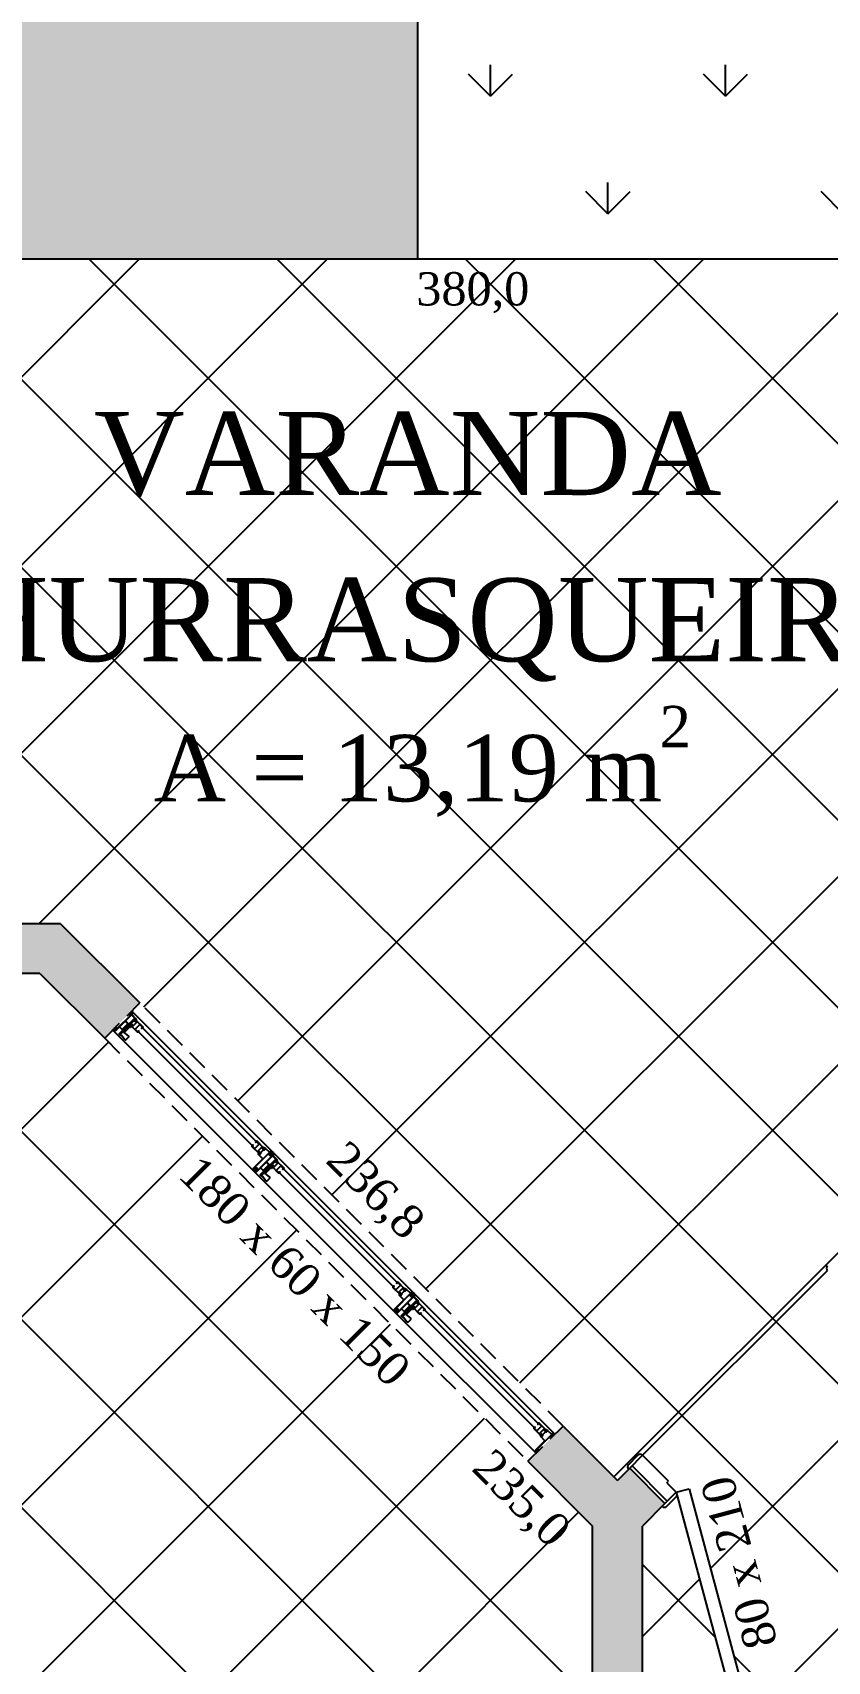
# Model space of a CAD drawing. Header units: millimetres. Extents: x 5728 to 12128, y -948 to 8052.
# Drawn here: x 7074.8 to 7313.9, y 3630.3 to 4120.4 of the extents above; entities that cross this region are included whole.
import ezdxf
from ezdxf.enums import TextEntityAlignment as Align

# ---------------------------------------------------------------- set-up
doc = ezdxf.new("R2010")
doc.units = ezdxf.units.MM
doc.header["$MEASUREMENT"] = 0
doc.linetypes.add('DASHED', pattern=[19.05, 12.7, -6.35])
for name, color, linetype in [('001 - 0.150 Color', 1, 'Continuous'), ('003 - 0.250 Color', 3, 'Continuous'), ('004 - 0.150 Color', 4, 'Continuous'), ('005 - 0.350 Color', 5, 'Continuous'), ('007 - 0.200', 7, 'Continuous'), ('030 - 0.500 Color', 30, 'Continuous'), ('252 - 0.150 Color', 252, 'Continuous'), ('253 - 0.150 Color', 253, 'Continuous')]:
    doc.layers.add(name, color=color, linetype=linetype)
doc.styles.add('style4', font='romantic.ttf')
pattern_1 = [(45, (0, 0), (-28.28421, 28.28421), []), (135, (0, 0), (-28.28421, -28.28421), [])]

msp = doc.modelspace()

# ---------------------------------------------------------------- hatches: boundary and pattern name
at = {"layer": '003 - 0.250 Color', "ltscale": 2.5}
h = msp.add_hatch(dxfattribs=at)
h.set_pattern_fill('GRASS', color=256, scale=50, style=0)
h.paths.add_polyline_path([(7350.84, 4190.05, -0.245564), (7190.73, 4384.9), (7190.73, 4052.28), (7333.25, 4052.28)])
h.paths.add_polyline_path([(7370.37, 4186.08, -0.100682), (7350.84, 4190.05), (7333.25, 4052.28), (7374.55, 4052.28)])
h.paths.add_polyline_path([(8051.1, 4186.08), (7370.37, 4186.08), (7374.55, 4052.28), (7423.23, 4052.28), (8051.1, 4052.28)])
at = {"layer": '005 - 0.350 Color', "ltscale": 2.5}
for points in [[(7028.23, 4037.28), (7028.23, 4052.28), (6878.23, 4052.28), (6878.23, 3632.28), (6893.23, 3632.28), (6893.23, 3727.28), (7023.23, 3727.28), (7023.23, 3707.28), (7038.23, 3707.28), (7038.23, 3747.68), (7023.23, 3747.68), (7023.23, 3742.28), (6893.23, 3742.28), (6893.23, 3837.28), (7023.23, 3837.28), (7023.23, 3817.28), (7038.23, 3817.28), (7038.23, 3837.28), (7077.02, 3837.28), (7096.49, 3817.81), (7099.83, 3821.15, -0.003026), (7099.83, 3821.15), (7107.09, 3828.42), (7083.23, 3852.28), (6893.23, 3852.28), (6893.23, 4037.28)], [(7258.23, 3671.06), (7265.02, 3677.85), (7254.41, 3688.45), (7250.73, 3684.78), (7234.37, 3701.14), (7227.11, 3693.87, -0.003026), (7227.11, 3693.87), (7223.77, 3690.53), (7243.23, 3671.06), (7243.23, 3350.55), (7258.23, 3350.55)]]:
    msp.add_hatch(color=256, dxfattribs=at).paths.add_polyline_path(points)
at = {"layer": '252 - 0.150 Color', "ltscale": 2.5}
h = msp.add_hatch(dxfattribs=at)
h.set_pattern_fill('AR-B816C', color=256, scale=1.92, style=0)
h.paths.add_polyline_path([(6937.88, 4728.16, -0.198912), (6923.23, 4763.51), (6923.23, 5096.13), (6803.23, 5096.13), (6803.23, 4763.51, 0.198912), (6853.02, 4643.31), (7056.09, 4440.24, -0.198912), (7070.73, 4404.89), (7070.73, 4052.28), (7190.73, 4052.28), (7190.73, 4404.89, 0.198912), (7140.94, 4525.1)])
at = {"layer": '253 - 0.150 Color', "ltscale": 2.5}
h = msp.add_hatch(dxfattribs=at)
h.set_pattern_fill('NET', color=256, scale=12.5984, angle=45, style=0)
h.set_pattern_definition(pattern_1)
h.paths.add_polyline_path([(7423.23, 4037.28), (7408.23, 4037.28), (7408.23, 4052.28), (7028.23, 4052.28), (7028.23, 4037.28), (6963.23, 4037.28), (6963.23, 3852.28), (7083.23, 3852.28), (7107.09, 3828.42), (7234.37, 3701.14), (7250.73, 3684.78), (7254.06, 3688.1, -0.414214), (7254.06, 3689.51), (7256.88, 3692.34, -0.414214), (7258.3, 3692.34), (7313.88, 3747.92, -0.414214), (7313.88, 3749.34), (7316.71, 3752.16, -0.414214), (7318.12, 3752.16), (7408.23, 3842.28), (7423.23, 3842.28)])
h.paths.add_polyline_path([(7260.37, 3902.2), (7275.87, 3902.2), (7275.87, 3920.95), (7260.37, 3920.95)], flags=24)
h.paths.add_polyline_path([(7106.7, 3878.8), (7268.64, 3878.8), (7268.64, 3915.15), (7106.7, 3915.15)], flags=24)
h.paths.add_polyline_path([(7022.61, 3916.82), (7352.73, 3916.82), (7352.73, 3964.14), (7022.61, 3964.14)], flags=24)
h.paths.add_polyline_path([(7088.85, 3974.36), (7286.49, 3974.36), (7286.49, 4012.63), (7088.85, 4012.63)], flags=24)
h.paths.add_polyline_path([(7348.63, 3783.6), (7376.45, 3811.42), (7363.6, 3824.27), (7335.78, 3796.45)], flags=24)
h.paths.add_polyline_path([(7157.26, 3779.15), (7185.11, 3751.3), (7198.05, 3764.24), (7170.2, 3792.09)], flags=24)
h.paths.add_polyline_path([(7390.27, 3842.91), (7422.31, 3842.91), (7422.31, 3861.35), (7390.27, 3861.35)], flags=24)
h.paths.add_polyline_path([(7425.12, 3921.12), (7425.12, 3960.55), (7406.68, 3960.55), (7406.68, 3921.12)], flags=9)
h.paths.add_polyline_path([(7187.9, 4033.13), (7227.24, 4033.13), (7227.24, 4051.32), (7187.9, 4051.32)], flags=24)
h.paths.add_polyline_path([(7390.27, 4018.09), (7422.31, 4018.09), (7422.31, 4036.53), (7390.27, 4036.53)], flags=24)
h.paths.add_polyline_path([(6964.2, 3852.95), (7003.55, 3852.95), (7003.55, 3871.14), (6964.2, 3871.14)], flags=24)
h.paths.add_polyline_path([(6982.42, 3996.92), (6982.42, 4036.35), (6963.98, 4036.35), (6963.98, 3996.92)], flags=24)
h.paths.add_polyline_path([(6995.27, 4018.09), (7027.31, 4018.09), (7027.31, 4036.53), (6995.27, 4036.53)], flags=24)
h = msp.add_hatch(dxfattribs=at)
h.set_pattern_fill('NET', color=256, scale=12.5984, angle=45, style=0)
h.set_pattern_definition(pattern_1)
h.paths.add_polyline_path([(7022.23, 3817.48, -0.414214), (7023.23, 3818.48), (7023.23, 3837.28), (6893.23, 3837.28), (6893.23, 3785.88), (6895.23, 3785.88), (6895.23, 3789.78), (6895.23, 3812.4, -0.414214), (6897.61, 3814.78), (6912.49, 3814.78, -0.414214), (6914.88, 3812.4), (6914.88, 3802.41, 0.09319), (6920.82, 3804.5, 0.038147), (6924.39, 3806.76, -0.184717), (6940.43, 3811.5, -0.146162), (6963.94, 3802.01, -0.200635), (6970.09, 3789.78, -0.055955), (6969.37, 3785.88), (6973.36, 3785.88, -0.249093), (7023.23, 3812.48, -0.414214), (7022.23, 3813.48)])
h.paths.add_polyline_path([(6973.36, 3785.88), (6969.37, 3785.88, -0.143074), (6963.94, 3777.54, -0.146162), (6940.43, 3768.05, -0.184717), (6924.39, 3772.79, 0.038147), (6920.82, 3775.05, 0.09319), (6914.88, 3777.14), (6914.88, 3767.16, -0.414214), (6912.49, 3764.78), (6911.29, 3764.78), (6911.29, 3763.97), (6909.68, 3763.97), (6909.68, 3764.78), (6897.61, 3764.78, -0.414214), (6895.23, 3767.16), (6895.23, 3785.88), (6893.23, 3785.88), (6893.23, 3742.28), (7023.23, 3742.28), (7023.23, 3746.48, -0.414214), (7022.23, 3747.48), (7022.23, 3751.48, -0.414214), (7023.23, 3752.48), (6963.23, 3752.48), (6963.23, 3756.48, -0.131275)])
h.paths.add_polyline_path([(7023.23, 3727.28), (6893.23, 3727.28), (6893.23, 3680.27), (6895.23, 3680.27), (6895.23, 3702.4, -0.414214), (6897.61, 3704.78), (6912.49, 3704.78, -0.414214), (6914.88, 3702.4), (6914.88, 3692.41, 0.09319), (6920.82, 3694.5, 0.038147), (6924.39, 3696.76, -0.184717), (6940.43, 3701.5, -0.146162), (6963.94, 3692.01, -0.193408), (6970.05, 3680.27), (6976.61, 3680.27, -0.225151), (7023.23, 3702.48, -0.414214), (7022.23, 3703.48), (7022.23, 3707.48, -0.414214), (7023.23, 3708.48)])
h.paths.add_polyline_path([(6976.61, 3680.27), (6970.12, 3680.27, -0.207868), (6963.94, 3667.54, -0.146162), (6940.43, 3658.05, -0.184717), (6924.39, 3662.79, 0.038147), (6920.82, 3665.05, 0.09319), (6914.88, 3667.14), (6914.88, 3657.16, -0.414214), (6912.49, 3654.78), (6911.29, 3654.78), (6911.29, 3653.97), (6909.68, 3653.97), (6909.68, 3654.78), (6897.61, 3654.78, -0.414214), (6895.23, 3657.16), (6895.23, 3680.27), (6893.23, 3680.27), (6893.23, 3632.28), (7023.23, 3632.28), (7023.23, 3636.48, -0.414214), (7022.23, 3637.48), (7022.23, 3641.48, -0.414214), (7023.23, 3642.48), (6963.23, 3642.48), (6963.23, 3646.48, -0.154405)])
h.paths.add_polyline_path([(7023.23, 3617.28), (6893.23, 3617.28), (6893.23, 3567), (6895.23, 3567), (6895.23, 3569.78), (6895.23, 3592.4, -0.414214), (6897.61, 3594.78), (6912.49, 3594.78, -0.414214), (6914.88, 3592.4), (6914.88, 3582.41, 0.09319), (6920.82, 3584.5, 0.038147), (6924.39, 3586.76, -0.184717), (6940.43, 3591.5, -0.146162), (6963.94, 3582.01, -0.200635), (6970.09, 3569.78, -0.039586), (6969.67, 3567), (6974.13, 3567, -0.243106), (7023.23, 3592.48, -0.414214), (7022.23, 3593.48), (7022.23, 3597.48, -0.414214), (7023.23, 3598.48)])
h.paths.add_polyline_path([(6974.13, 3567), (6969.67, 3567, -0.159779), (6963.94, 3557.54, -0.146162), (6940.43, 3548.05, -0.184717), (6924.39, 3552.79, 0.038147), (6920.82, 3555.05, 0.09319), (6914.88, 3557.14), (6914.88, 3547.16, -0.414214), (6912.49, 3544.78), (6911.29, 3544.78), (6911.29, 3543.97), (6909.68, 3543.97), (6909.68, 3544.78), (6897.61, 3544.78, -0.414214), (6895.23, 3547.16), (6895.23, 3567), (6893.23, 3567), (6893.23, 3522.28), (7023.23, 3522.28), (7023.23, 3526.48, -0.414214), (7022.23, 3527.48), (7022.23, 3531.48, -0.414214), (7023.23, 3532.48), (6963.23, 3532.48), (6963.23, 3536.48, -0.137022)])
h.paths.add_polyline_path([(7022.23, 3487.48, -0.414214), (7023.23, 3488.48), (7023.23, 3507.28), (6893.23, 3507.28), (6893.23, 3458.33), (6895.23, 3458.33), (6895.23, 3459.78), (6895.23, 3482.4, -0.414214), (6897.61, 3484.78), (6912.49, 3484.78, -0.414214), (6914.88, 3482.4), (6914.88, 3472.41, 0.09319), (6920.82, 3474.5, 0.038147), (6924.39, 3476.76, -0.184717), (6940.43, 3481.5, -0.146162), (6963.94, 3472.01, -0.200635), (6970.09, 3459.78, -0.020552), (6969.93, 3458.33), (6975.09, 3458.33, -0.235915), (7023.23, 3482.48, -0.414214), (7022.23, 3483.48)])
h.paths.add_polyline_path([(6963.23, 3426.48, -0.143956), (6975.09, 3458.33), (6969.93, 3458.33, -0.179343), (6963.94, 3447.54, -0.146162), (6940.43, 3438.05, -0.184717), (6924.39, 3442.79, 0.038147), (6920.82, 3445.05, 0.09319), (6914.88, 3447.14), (6914.88, 3437.16, -0.414214), (6912.49, 3434.78), (6911.29, 3434.78), (6911.29, 3433.97), (6909.68, 3433.97), (6909.68, 3434.78), (6897.61, 3434.78, -0.414214), (6895.23, 3437.16), (6895.23, 3458.33), (6893.23, 3458.33), (6893.23, 3412.28), (7023.23, 3412.28), (7023.23, 3416.48, -0.414214), (7022.23, 3417.48), (7022.23, 3421.48, -0.414214), (7023.23, 3422.48), (6963.23, 3422.48)])
h.paths.add_polyline_path([(7022.23, 3377.48, -0.414214), (7023.23, 3378.48), (7023.23, 3397.28), (6893.23, 3397.28), (6893.23, 3350.78), (6923.3, 3350.78, -0.943058), (6938.23, 3349.65), (6976.12, 3349.65, -0.228599), (7023.23, 3372.48, -0.414214), (7022.23, 3373.48)])
h.paths.add_polyline_path([(6976.12, 3349.65), (6938.23, 3349.65, -0.92755), (6923.3, 3348.78), (6893.23, 3348.78), (6893.23, 3302.28), (7023.23, 3302.28), (7023.23, 3306.48, -0.414214), (7022.23, 3307.48), (7022.23, 3311.48, -0.414214), (7023.23, 3312.48), (6963.23, 3312.48), (6963.23, 3316.48, -0.151049)])
h.paths.add_polyline_path([(7243.23, 3671.06), (7223.77, 3690.53), (7096.49, 3817.81), (7077.02, 3837.28), (7038.23, 3837.28), (7038.23, 3817.78, -0.414214), (7039.23, 3816.78), (7039.23, 3812.78, -0.414214), (7038.23, 3811.78), (7027.23, 3811.78), (7027.23, 3812.48), (7023.23, 3812.48, 0.393226), (6963.23, 3756.48), (7023.23, 3756.48), (7023.23, 3752.48), (7027.23, 3752.48), (7027.23, 3753.18), (7038.23, 3753.18, -0.414214), (7039.23, 3752.18), (7039.23, 3748.18, -0.414214), (7038.23, 3747.18), (7038.23, 3707.78, -0.414214), (7039.23, 3706.78), (7039.23, 3702.78, -0.414214), (7038.23, 3701.78), (7027.23, 3701.78), (7027.23, 3702.48), (7023.23, 3702.48, 0.393226), (6963.23, 3646.48), (7023.23, 3646.48), (7023.23, 3642.48), (7027.23, 3642.48), (7027.23, 3643.18), (7038.23, 3643.18, -0.414214), (7039.23, 3642.18), (7039.23, 3638.18, -0.414214), (7038.23, 3637.18), (7038.23, 3597.78, -0.414214), (7039.23, 3596.78), (7039.23, 3592.78, -0.414214), (7038.23, 3591.78), (7027.23, 3591.78), (7027.23, 3592.48), (7023.23, 3592.48, 0.393226), (6963.23, 3536.48), (7023.23, 3536.48), (7023.23, 3532.48), (7027.23, 3532.48), (7027.23, 3533.18), (7038.23, 3533.18, -0.414214), (7039.23, 3532.18), (7039.23, 3528.18, -0.414214), (7038.23, 3527.18), (7038.23, 3487.78, -0.414214), (7039.23, 3486.78), (7039.23, 3482.78, -0.414214), (7038.23, 3481.78), (7027.23, 3481.78), (7027.23, 3482.48), (7023.23, 3482.48, 0.393226), (6963.23, 3426.48), (7023.23, 3426.48), (7023.23, 3422.48), (7027.23, 3422.48), (7027.23, 3423.18), (7038.23, 3423.18, -0.414214), (7039.23, 3422.18), (7039.23, 3418.18, -0.414214), (7038.23, 3417.18), (7038.23, 3377.78, -0.414214), (7039.23, 3376.78), (7039.23, 3372.78, -0.414214), (7038.23, 3371.78), (7027.23, 3371.78), (7027.23, 3372.48), (7023.23, 3372.48, 0.393226), (6963.23, 3316.48), (7023.23, 3316.48), (7023.23, 3312.48), (7027.23, 3312.48), (7027.23, 3313.18), (7038.23, 3313.18, -0.414214), (7039.23, 3312.18), (7039.23, 3308.18, -0.414214), (7038.23, 3307.18), (7038.23, 3302.28), (7112.03, 3302.28, -0.414214), (7113.03, 3303.28), (7117.03, 3303.28, -0.414214), (7118.03, 3302.28, -0.5601), (7234.57, 3373.56), (7238.03, 3371.56), (7198.61, 3303.28), (7203.03, 3303.28, -0.414214), (7204.03, 3302.28), (7243.23, 3302.28), (7243.23, 3424.65), (7241.23, 3424.65), (7241.23, 3386.28), (7186.23, 3386.28), (7186.23, 3601.28), (7241.23, 3601.28), (7241.23, 3563.94), (7243.23, 3563.94)])
h.paths.add_polyline_path([(6912.42, 3804.32), (6912.42, 3836.35), (6893.98, 3836.35), (6893.98, 3804.32)], flags=25)
h.paths.add_polyline_path([(6894.2, 3742.95), (6933.55, 3742.95), (6933.55, 3761.14), (6894.2, 3761.14)], flags=24)
h.paths.add_polyline_path([(6912.42, 3694.32), (6912.42, 3726.35), (6893.98, 3726.35), (6893.98, 3694.32)], flags=25)
h.paths.add_polyline_path([(6894.2, 3632.95), (6933.55, 3632.95), (6933.55, 3651.14), (6894.2, 3651.14)], flags=24)
h.paths.add_polyline_path([(6912.42, 3584.32), (6912.42, 3616.35), (6893.98, 3616.35), (6893.98, 3584.32)], flags=25)
h.paths.add_polyline_path([(6894.2, 3522.95), (6933.55, 3522.95), (6933.55, 3541.14), (6894.2, 3541.14)], flags=24)
h.paths.add_polyline_path([(6912.42, 3474.32), (6912.42, 3506.35), (6893.98, 3506.35), (6893.98, 3474.32)], flags=25)
h.paths.add_polyline_path([(6894.2, 3412.95), (6933.55, 3412.95), (6933.55, 3431.14), (6894.2, 3431.14)], flags=24)
h.paths.add_polyline_path([(6912.42, 3364.32), (6912.42, 3396.35), (6893.98, 3396.35), (6893.98, 3364.32)], flags=24)
h.paths.add_polyline_path([(6894.2, 3302.95), (6933.55, 3302.95), (6933.55, 3321.14), (6894.2, 3321.14)], flags=24)
h.paths.add_polyline_path([(7163.81, 3590.71), (7163.81, 3606.2), (7145.06, 3606.2), (7145.06, 3590.71)], flags=24)
h.paths.add_polyline_path([(7184.02, 3437.42), (7184.02, 3599.53), (7147.14, 3599.53), (7147.14, 3437.42)], flags=24)
h.paths.add_polyline_path([(7201.13, 3686.03), (7229.01, 3658.15), (7242.05, 3671.19), (7214.17, 3699.07)], flags=24)
h.paths.add_polyline_path([(7044.1, 3818.13), (7076.05, 3818.13), (7076.05, 3836.31), (7044.1, 3836.31)], flags=24)
h.paths.add_polyline_path([(7242.58, 3303.23), (7242.58, 3342.61), (7224.27, 3342.61), (7224.27, 3303.23)], flags=24)
h.paths.add_polyline_path([(7039.16, 3302.91), (7078.59, 3302.91), (7078.59, 3321.35), (7039.16, 3321.35)], flags=24)
h.paths.add_polyline_path([(7140.07, 3421.71), (7140.07, 3615.24), (7101.79, 3615.24), (7101.79, 3421.71)], flags=24)
h.paths.add_polyline_path([(7092.06, 3400.19), (7092.06, 3636.76), (7041.8, 3636.76), (7041.8, 3400.19)], flags=24)
h.paths.add_polyline_path([(7115.03, 3775.5), (7181.46, 3709.07), (7192.48, 3720.09), (7126.04, 3786.52)], flags=24)
h.paths.add_polyline_path([(6968.53, 3319.47), (7025.45, 3319.47), (7025.45, 3334.91), (6968.53, 3334.91)], flags=24)
h.paths.add_polyline_path([(6968.53, 3429.47), (7025.45, 3429.47), (7025.45, 3444.91), (6968.53, 3444.91)], flags=24)
h.paths.add_polyline_path([(6968.53, 3539.47), (7025.45, 3539.47), (7025.45, 3554.91), (6968.53, 3554.91)], flags=24)
h.paths.add_polyline_path([(6968.53, 3649.47), (7025.45, 3649.47), (7025.45, 3664.91), (6968.53, 3664.91)], flags=24)
h.paths.add_polyline_path([(6968.53, 3759.47), (7025.45, 3759.47), (7025.45, 3774.91), (6968.53, 3774.91)], flags=24)
h = msp.add_hatch(dxfattribs=at)
h.set_pattern_fill('NET', color=256, scale=12.5984, angle=45, style=0)
h.set_pattern_definition(pattern_1)
h.paths.add_polyline_path([(7324.98, 3737.81), (7322.15, 3740.64), (7321.66, 3740.14), (7313.88, 3747.92), (7258.3, 3692.34), (7266.08, 3684.56), (7265.58, 3684.07), (7268.16, 3681.49, -0.09902), (7268.41, 3681.24), (7272.27, 3682.28), (7292.98, 3605, 0.560267)], flags=17)
h.paths.add_polyline_path([(7688.02, 3755.28), (7444.27, 3755.28), (7411.1, 3722.11, -0.414214), (7361.61, 3722.11), (7335.44, 3748.27), (7329.22, 3742.05, -0.414214), (7329.22, 3740.64), (7326.39, 3737.81, -0.414214), (7324.98, 3737.81, -0.560267), (7292.98, 3605), (7289.12, 3603.97), (7268.71, 3680.13), (7265.58, 3677, -0.414214), (7264.17, 3677), (7258.23, 3671.06), (7258.23, 3522.59), (7378.23, 3522.59), (7378.23, 3527.28, -0.414214), (7418.23, 3567.28), (7688.02, 3567.28)])
h.paths.add_polyline_path([(7302.27, 3634.07), (7287.55, 3689.02), (7272.73, 3685.05), (7287.46, 3630.1)], flags=24)

# ---------------------------------------------------------------- linework, layer by layer
at = {"layer": '001 - 0.150 Color'}
for p, q in [((7102.07, 3820.43), (7101.89, 3820.61)), ((7103.48, 3821.84), (7103.3, 3822.02)), ((7145.91, 3779.42), (7145.73, 3779.6)), ((7144.5, 3778), (7144.32, 3778.18)), ((7186.92, 3735.58), (7186.74, 3735.76)), ((7188.34, 3736.99), (7188.16, 3737.17)), ((7254.06, 3689.51), (7256.88, 3692.34)), ((7254.41, 3688.45), (7258.3, 3692.34)), ((7258.3, 3692.34), (7258.3, 3692.34)), ((7266.08, 3684.56), (7258.3, 3692.34)), ((7254.06, 3688.1), (7254.06, 3688.1)), ((7265.72, 3678.55), (7255.12, 3689.16)), ((7265.58, 3684.07), (7266.08, 3684.56)), ((7268.41, 3681.24), (7272.27, 3682.28)), ((7268.41, 3681.24), (7289.12, 3603.97)), ((7272.27, 3682.28), (7292.98, 3605)), ((7265.58, 3677), (7268.41, 3679.83))]:
    msp.add_line(p, q, dxfattribs=at)
at = {"layer": '001 - 0.150 Color', "ltscale": 2.5}
for p in [(7265.02, 3677.85), (7265.58, 3684.07)]:
    msp.add_line(p, (7268.41, 3681.24), dxfattribs=at)
at = {"layer": '001 - 0.150 Color', "linetype": 'Continuous'}
for points in [[(7098.96, 3820.28), (7099.44, 3819.81, 0.414184), (7099.51, 3819.81), (7099.56, 3819.87), (7099.54, 3819.96), (7099.47, 3819.96), (7099.18, 3820.25, -0.410537), (7099.18, 3820.32), (7099.46, 3820.6, -0.41419), (7099.53, 3820.6), (7099.82, 3820.32), (7099.82, 3820.25), (7099.92, 3820.22), (7102.65, 3822.96)], [(7104.51, 3824.98), (7099.92, 3820.4), (7099.63, 3820.69, -0.414214), (7099.63, 3820.77), (7099.92, 3821.06, 0.414208), (7099.92, 3821.13), (7099.9, 3821.15, 0.415987), (7099.83, 3821.15)], [(7102.65, 3822.96), (7103.93, 3821.68, 0.414214), (7104, 3821.68), (7104.05, 3821.73), (7103.98, 3821.8), (7104.02, 3821.85, 0.414104), (7104.02, 3821.92), (7103.98, 3821.95), (7103.9, 3821.88), (7103.83, 3821.95), (7104.21, 3822.32), (7104.28, 3822.25), (7104.2, 3822.17), (7104.24, 3822.14, 0.414321), (7104.31, 3822.14), (7105.44, 3823.27, 0.414321), (7105.44, 3823.34), (7105.41, 3823.38), (7105.33, 3823.3), (7105.26, 3823.37), (7105.64, 3823.75), (7105.71, 3823.68), (7105.63, 3823.6), (7105.66, 3823.56, 0.414104), (7105.73, 3823.56), (7105.78, 3823.61), (7105.85, 3823.54), (7105.9, 3823.59, 0.414214), (7105.9, 3823.66), (7104.63, 3824.93), (7104.68, 3824.99), (7104.66, 3825.08), (7104.59, 3825.08), (7104.3, 3825.37, -0.417886), (7104.3, 3825.44), (7104.58, 3825.72, -0.417931), (7104.65, 3825.72), (7104.94, 3825.44), (7104.94, 3825.37), (7105.04, 3825.34), (7105.09, 3825.4, 0.414142), (7105.09, 3825.47), (7104.62, 3825.94)], [(7104.62, 3825.94), (7103.75, 3825.07, 0.414214), (7103.75, 3825), (7103.77, 3824.98, 0.414214), (7103.84, 3824.98), (7104.14, 3825.28, -0.419305), (7104.21, 3825.28), (7104.51, 3824.98)], [(7141.39, 3777.86), (7140.91, 3778.33, -0.414184), (7140.91, 3778.4), (7140.97, 3778.46), (7141.07, 3778.43), (7141.07, 3778.36), (7141.35, 3778.08, 0.410537), (7141.42, 3778.08), (7141.71, 3778.36, 0.41419), (7141.71, 3778.43), (7141.42, 3778.72), (7141.35, 3778.72), (7141.32, 3778.81), (7144.06, 3781.55), (7142.79, 3782.82, -0.414214), (7142.79, 3782.89), (7142.84, 3782.94), (7142.91, 3782.87), (7142.95, 3782.91, -0.414104), (7143.02, 3782.91), (7143.06, 3782.88), (7142.98, 3782.8), (7143.05, 3782.73), (7143.43, 3783.11), (7143.36, 3783.18), (7143.28, 3783.1), (7143.24, 3783.13, -0.414321), (7143.24, 3783.2), (7144.38, 3784.34, -0.414321), (7144.45, 3784.34), (7144.48, 3784.31), (7144.41, 3784.23), (7144.48, 3784.16), (7144.85, 3784.53), (7144.78, 3784.6), (7144.7, 3784.52), (7144.67, 3784.56, -0.414104), (7144.67, 3784.63), (7144.71, 3784.67), (7144.64, 3784.75), (7144.69, 3784.79, -0.414214), (7144.76, 3784.79), (7146.03, 3783.52), (7146.09, 3783.58), (7146.19, 3783.55), (7146.19, 3783.48), (7146.47, 3783.2, 0.417886), (7146.54, 3783.2), (7146.83, 3783.48, 0.417931), (7146.83, 3783.55), (7146.54, 3783.84), (7146.47, 3783.84), (7146.44, 3783.93), (7146.5, 3783.99, -0.414142), (7146.57, 3783.99), (7147.04, 3783.51)], [(7147.04, 3783.51), (7146.18, 3782.64, -0.414214), (7146.1, 3782.64), (7146.08, 3782.67, -0.414214), (7146.08, 3782.74), (7146.38, 3783.03, 0.419305), (7146.38, 3783.1), (7146.08, 3783.4), (7141.5, 3778.82), (7141.8, 3778.52, 0.414214), (7141.87, 3778.52), (7142.17, 3778.82, -0.414208), (7142.24, 3778.82), (7142.26, 3778.8, -0.415987), (7142.26, 3778.73)], [(7145.08, 3780.53), (7146.35, 3779.26, 0.414214), (7146.42, 3779.26), (7146.47, 3779.31), (7146.4, 3779.38), (7146.44, 3779.42, 0.414104), (7146.44, 3779.49), (7146.41, 3779.53), (7146.33, 3779.45), (7146.26, 3779.52), (7146.64, 3779.9), (7146.71, 3779.83), (7146.63, 3779.75), (7146.66, 3779.71, 0.414321), (7146.73, 3779.71), (7147.87, 3780.85, 0.414321), (7147.87, 3780.92), (7147.84, 3780.95), (7147.76, 3780.88), (7147.69, 3780.95), (7148.06, 3781.32), (7148.13, 3781.25), (7148.06, 3781.17), (7148.09, 3781.14, 0.414104), (7148.16, 3781.14), (7148.2, 3781.18), (7148.28, 3781.11), (7148.32, 3781.16, 0.414214), (7148.32, 3781.23), (7147.05, 3782.5), (7147.11, 3782.56), (7147.08, 3782.66), (7147.01, 3782.66), (7146.73, 3782.94, -0.417886), (7146.73, 3783.01), (7147.01, 3783.3, -0.417931), (7147.08, 3783.3), (7147.37, 3783.01), (7147.37, 3782.94), (7147.46, 3782.91), (7147.52, 3782.97, 0.414142), (7147.52, 3783.04), (7147.04, 3783.51)], [(7147.04, 3783.51), (7146.18, 3782.64, 0.414214), (7146.18, 3782.57), (7146.2, 3782.55, 0.414214), (7146.27, 3782.55), (7146.56, 3782.85, -0.419305), (7146.63, 3782.85), (7146.93, 3782.55)], [(7141.39, 3777.86), (7141.86, 3777.38, 0.414184), (7141.93, 3777.38), (7141.99, 3777.44), (7141.96, 3777.54), (7141.89, 3777.54), (7141.61, 3777.82, -0.410537), (7141.61, 3777.89), (7141.89, 3778.18, -0.41419), (7141.96, 3778.18), (7142.25, 3777.89), (7142.25, 3777.82), (7142.34, 3777.79), (7145.08, 3780.53)], [(7146.93, 3782.55), (7142.35, 3777.97), (7142.05, 3778.27, -0.414214), (7142.05, 3778.34), (7142.35, 3778.64, 0.414208), (7142.35, 3778.71), (7142.33, 3778.73, 0.415987), (7142.26, 3778.73)], [(7183.81, 3735.43), (7183.34, 3735.91, -0.414184), (7183.34, 3735.98), (7183.4, 3736.03), (7183.49, 3736.01), (7183.49, 3735.94), (7183.78, 3735.65, 0.410537), (7183.85, 3735.65), (7184.13, 3735.93, 0.41419), (7184.13, 3736), (7183.85, 3736.29), (7183.78, 3736.29), (7183.75, 3736.39), (7186.49, 3739.12), (7185.21, 3740.4, -0.414214), (7185.21, 3740.47), (7185.26, 3740.52), (7185.33, 3740.44), (7185.38, 3740.49, -0.414104), (7185.45, 3740.49), (7185.48, 3740.45), (7185.41, 3740.37), (7185.48, 3740.3), (7185.85, 3740.68), (7185.78, 3740.75), (7185.7, 3740.67), (7185.67, 3740.71, -0.414321), (7185.67, 3740.78), (7186.8, 3741.91, -0.414321), (7186.88, 3741.91), (7186.91, 3741.88), (7186.83, 3741.8), (7186.9, 3741.73), (7187.28, 3742.11), (7187.21, 3742.18), (7187.13, 3742.1), (7187.09, 3742.13, -0.414104), (7187.09, 3742.2), (7187.14, 3742.25), (7187.07, 3742.32), (7187.12, 3742.37, -0.414214), (7187.19, 3742.37), (7188.46, 3741.1), (7188.52, 3741.15), (7188.61, 3741.13), (7188.61, 3741.06), (7188.9, 3740.77, 0.417886), (7188.97, 3740.77), (7189.25, 3741.05, 0.417931), (7189.25, 3741.12), (7188.97, 3741.41), (7188.9, 3741.41), (7188.87, 3741.51), (7188.93, 3741.56, -0.414142), (7189, 3741.56), (7189.47, 3741.09)], [(7189.47, 3741.09), (7188.6, 3740.22, -0.414214), (7188.53, 3740.22), (7188.51, 3740.24, -0.414214), (7188.51, 3740.31), (7188.81, 3740.61, 0.419305), (7188.81, 3740.68), (7188.51, 3740.98), (7183.93, 3736.39), (7184.22, 3736.1, 0.414214), (7184.3, 3736.1), (7184.59, 3736.39, -0.414208), (7184.66, 3736.39), (7184.68, 3736.37, -0.415987), (7184.68, 3736.3)], [(7189.36, 3740.13), (7184.78, 3735.54), (7184.48, 3735.84, -0.414214), (7184.48, 3735.91), (7184.78, 3736.21, 0.414208), (7184.78, 3736.28), (7184.75, 3736.3, 0.415987), (7184.68, 3736.3)], [(7187.51, 3738.1), (7188.78, 3736.83, 0.414214), (7188.85, 3736.83), (7188.9, 3736.88), (7188.83, 3736.95), (7188.87, 3737, 0.414104), (7188.87, 3737.07), (7188.84, 3737.1), (7188.76, 3737.02), (7188.69, 3737.09), (7189.06, 3737.47), (7189.13, 3737.4), (7189.06, 3737.32), (7189.09, 3737.29, 0.414321), (7189.16, 3737.29), (7190.3, 3738.42, 0.414321), (7190.3, 3738.49), (7190.26, 3738.53), (7190.18, 3738.45), (7190.11, 3738.52), (7190.49, 3738.9), (7190.56, 3738.83), (7190.48, 3738.75), (7190.52, 3738.71, 0.414104), (7190.59, 3738.71), (7190.63, 3738.75), (7190.7, 3738.68), (7190.75, 3738.73, 0.414214), (7190.75, 3738.8), (7189.48, 3740.08), (7189.54, 3740.13), (7189.51, 3740.23), (7189.44, 3740.23), (7189.15, 3740.52, -0.417886), (7189.15, 3740.59), (7189.44, 3740.87, -0.417931), (7189.51, 3740.87), (7189.79, 3740.58), (7189.79, 3740.51), (7189.89, 3740.49), (7189.95, 3740.54, 0.414142), (7189.95, 3740.61), (7189.47, 3741.09)], [(7189.47, 3741.09), (7188.6, 3740.22, 0.414214), (7188.6, 3740.15), (7188.62, 3740.13, 0.414214), (7188.69, 3740.13), (7188.99, 3740.42, -0.419305), (7189.06, 3740.42), (7189.36, 3740.13)], [(7183.81, 3735.43), (7184.29, 3734.96, 0.414184), (7184.36, 3734.96), (7184.42, 3735.01), (7184.39, 3735.11), (7184.32, 3735.11), (7184.03, 3735.4, -0.410537), (7184.03, 3735.47), (7184.32, 3735.75, -0.41419), (7184.39, 3735.75), (7184.67, 3735.46), (7184.67, 3735.39), (7184.77, 3735.37), (7187.51, 3738.1)], [(7226.24, 3693.01), (7225.77, 3693.48, -0.414184), (7225.77, 3693.55), (7225.82, 3693.61), (7225.92, 3693.58), (7225.92, 3693.51), (7226.21, 3693.22, 0.410537), (7226.28, 3693.22), (7226.56, 3693.51, 0.41419), (7226.56, 3693.58), (7226.27, 3693.86), (7226.2, 3693.86), (7226.18, 3693.96), (7228.91, 3696.7), (7227.64, 3697.97, -0.414214), (7227.64, 3698.04), (7227.69, 3698.09), (7227.76, 3698.02), (7227.8, 3698.06, -0.414104), (7227.88, 3698.06), (7227.91, 3698.03), (7227.83, 3697.95), (7227.9, 3697.88), (7228.28, 3698.25), (7228.21, 3698.32), (7228.13, 3698.25), (7228.09, 3698.28, -0.414321), (7228.09, 3698.35), (7229.23, 3699.49, -0.414321), (7229.3, 3699.49), (7229.34, 3699.45), (7229.26, 3699.37), (7229.33, 3699.3), (7229.71, 3699.68), (7229.64, 3699.75), (7229.56, 3699.67), (7229.52, 3699.71, -0.414104), (7229.52, 3699.78), (7229.56, 3699.82), (7229.49, 3699.89), (7229.54, 3699.94, -0.414214), (7229.61, 3699.94), (7230.89, 3698.67), (7230.94, 3698.73), (7231.04, 3698.7), (7231.04, 3698.63), (7231.33, 3698.34, 0.417886), (7231.4, 3698.34), (7231.68, 3698.63, 0.417931), (7231.68, 3698.7), (7231.39, 3698.98), (7231.32, 3698.98), (7231.3, 3699.08), (7231.35, 3699.14, -0.414142), (7231.42, 3699.14), (7231.9, 3698.66)], [(7231.9, 3698.66), (7231.03, 3697.79, -0.414214), (7230.96, 3697.79), (7230.94, 3697.81, -0.414214), (7230.94, 3697.88), (7231.23, 3698.18, 0.419305), (7231.23, 3698.25), (7230.94, 3698.55), (7226.35, 3693.97), (7226.65, 3693.67, 0.414214), (7226.72, 3693.67), (7227.02, 3693.97, -0.414208), (7227.09, 3693.97), (7227.11, 3693.95, -0.415987), (7227.11, 3693.87)]]:
    msp.add_lwpolyline(points, format="xyb", dxfattribs=at)
for points in [[(7100.96, 3821.26), (7101.75, 3820.47), (7103.44, 3822.17), (7102.65, 3822.96)], [(7147.04, 3783.51), (7104.62, 3825.94)], [(7099.83, 3821.15), (7098.96, 3820.28)], [(7141.39, 3777.86), (7098.96, 3820.28)], [(7189.47, 3741.09), (7147.04, 3783.51)], [(7142.26, 3778.73), (7141.39, 3777.86)], [(7142.26, 3778.73), (7141.39, 3777.86)], [(7143.38, 3778.83), (7144.17, 3778.04), (7145.87, 3779.74), (7145.08, 3780.53)], [(7183.81, 3735.43), (7141.39, 3777.86)], [(7231.9, 3698.66), (7189.47, 3741.09)], [(7184.68, 3736.3), (7183.81, 3735.43)], [(7184.68, 3736.3), (7183.81, 3735.43)], [(7226.24, 3693.01), (7183.81, 3735.43)], [(7185.81, 3736.41), (7186.6, 3735.62), (7188.3, 3737.31), (7187.51, 3738.1)], [(7227.11, 3693.87), (7226.24, 3693.01)]]:
    msp.add_lwpolyline(points, dxfattribs=at)
for points in [[(7105.53, 3823.86), (7103.73, 3822.05), (7102.74, 3823.04), (7104.54, 3824.85)], [(7147.96, 3781.43), (7146.15, 3779.63), (7145.16, 3780.62), (7146.97, 3782.42)], [(7190.38, 3739), (7188.58, 3737.2), (7187.59, 3738.19), (7189.39, 3739.99)]]:
    msp.add_lwpolyline(points, close=True, dxfattribs=at)
at = {"layer": '001 - 0.150 Color'}
for points in [[(7106.45, 3819.74), (7106.72, 3820.01), (7106.81, 3819.93), (7106.52, 3819.64, -0.411853), (7106.38, 3819.64), (7104.4, 3821.62), (7104.3, 3821.52), (7104.26, 3821.55, -0.414136), (7104.26, 3821.62), (7104.62, 3821.98, -0.414214), (7104.69, 3821.98), (7104.7, 3821.96, -0.414214), (7104.7, 3821.89), (7104.49, 3821.69), (7104.86, 3821.33), (7106.26, 3822.73), (7105.89, 3823.09), (7105.69, 3822.88, -0.414214), (7105.62, 3822.88), (7105.6, 3822.9, -0.414214), (7105.6, 3822.97), (7105.96, 3823.32, -0.414205), (7106.03, 3823.32), (7106.06, 3823.29), (7105.97, 3823.19), (7107.95, 3821.21, -0.419094), (7107.94, 3821.07), (7107.66, 3820.78), (7107.57, 3820.86), (7107.85, 3821.14), (7107.08, 3821.9), (7105.68, 3820.5)], [(7140.84, 3785.34), (7141.12, 3785.62), (7141.03, 3785.7), (7140.74, 3785.41, 0.411853), (7140.74, 3785.27), (7142.72, 3783.29), (7142.62, 3783.19), (7142.66, 3783.16, 0.414136), (7142.73, 3783.16), (7143.08, 3783.51, 0.414214), (7143.08, 3783.58), (7143.07, 3783.6, 0.414214), (7143, 3783.6), (7142.79, 3783.39), (7142.43, 3783.75), (7143.83, 3785.15), (7144.19, 3784.79), (7143.99, 3784.59, 0.414214), (7143.99, 3784.52), (7144, 3784.5, 0.414214), (7144.07, 3784.5), (7144.43, 3784.85, 0.414205), (7144.43, 3784.93), (7144.39, 3784.96), (7144.29, 3784.86), (7142.31, 3786.84, 0.419094), (7142.17, 3786.84), (7141.88, 3786.55), (7141.96, 3786.47), (7142.24, 3786.74), (7143, 3785.98), (7141.6, 3784.58)], [(7148.87, 3777.31), (7149.15, 3777.59), (7149.23, 3777.5), (7148.94, 3777.21, -0.411853), (7148.8, 3777.21), (7146.82, 3779.19), (7146.72, 3779.09), (7146.69, 3779.13, -0.414136), (7146.69, 3779.2), (7147.04, 3779.55, -0.414214), (7147.11, 3779.55), (7147.13, 3779.54, -0.414214), (7147.13, 3779.47), (7146.92, 3779.26), (7147.28, 3778.9), (7148.68, 3780.3), (7148.32, 3780.66), (7148.12, 3780.46, -0.414214), (7148.05, 3780.46), (7148.03, 3780.47, -0.414214), (7148.03, 3780.54), (7148.38, 3780.89, -0.414205), (7148.46, 3780.89), (7148.49, 3780.86), (7148.39, 3780.76), (7150.37, 3778.78, -0.419094), (7150.37, 3778.64), (7150.08, 3778.35), (7150, 3778.43), (7150.27, 3778.71), (7149.51, 3779.47), (7148.11, 3778.07)], [(7183.27, 3742.92), (7183.54, 3743.19), (7183.46, 3743.28), (7183.17, 3742.99, 0.411853), (7183.17, 3742.85), (7185.15, 3740.87), (7185.05, 3740.77), (7185.08, 3740.73, 0.414136), (7185.15, 3740.73), (7185.51, 3741.08, 0.414214), (7185.51, 3741.16), (7185.49, 3741.17, 0.414214), (7185.42, 3741.17), (7185.22, 3740.96), (7184.86, 3741.33), (7186.26, 3742.73), (7186.62, 3742.36), (7186.41, 3742.16, 0.414214), (7186.41, 3742.09), (7186.43, 3742.07, 0.414214), (7186.5, 3742.07), (7186.85, 3742.43, 0.414205), (7186.85, 3742.5), (7186.82, 3742.53), (7186.72, 3742.44), (7184.74, 3744.42, 0.419094), (7184.6, 3744.41), (7184.31, 3744.13), (7184.39, 3744.04), (7184.67, 3744.32), (7185.43, 3743.55), (7184.03, 3742.15)], [(7191.3, 3734.88), (7191.58, 3735.16), (7191.66, 3735.07), (7191.37, 3734.79, -0.411853), (7191.23, 3734.78), (7189.25, 3736.76), (7189.15, 3736.67), (7189.11, 3736.7, -0.414136), (7189.11, 3736.77), (7189.47, 3737.12, -0.414214), (7189.54, 3737.12), (7189.55, 3737.11, -0.414214), (7189.55, 3737.04), (7189.35, 3736.84), (7189.71, 3736.47), (7191.11, 3737.87), (7190.75, 3738.24), (7190.54, 3738.03, -0.414214), (7190.47, 3738.03), (7190.46, 3738.04, -0.414214), (7190.46, 3738.11), (7190.81, 3738.47, -0.414205), (7190.88, 3738.47), (7190.92, 3738.43), (7190.82, 3738.33), (7192.8, 3736.35, -0.419094), (7192.8, 3736.21), (7192.51, 3735.92), (7192.42, 3736.01), (7192.7, 3736.28), (7191.94, 3737.05), (7190.54, 3735.65)], [(7225.69, 3700.49), (7225.97, 3700.77), (7225.88, 3700.85), (7225.59, 3700.56, 0.411853), (7225.59, 3700.42), (7227.57, 3698.44), (7227.47, 3698.34), (7227.51, 3698.3, 0.414136), (7227.58, 3698.3), (7227.93, 3698.66, 0.414214), (7227.93, 3698.73), (7227.92, 3698.74, 0.414214), (7227.85, 3698.74), (7227.64, 3698.54), (7227.28, 3698.9), (7228.68, 3700.3), (7229.04, 3699.94), (7228.84, 3699.73, 0.414214), (7228.84, 3699.66), (7228.85, 3699.65, 0.414214), (7228.92, 3699.65), (7229.28, 3700, 0.414205), (7229.28, 3700.07), (7229.24, 3700.11), (7229.14, 3700.01), (7227.16, 3701.99, 0.419094), (7227.02, 3701.99), (7226.73, 3701.7), (7226.82, 3701.61), (7227.09, 3701.89), (7227.86, 3701.13), (7226.46, 3699.73)]]:
    msp.add_lwpolyline(points, format="xyb", close=True, dxfattribs=at)
for points in [[(7103.77, 3821.56), (7101.09, 3818.88), (7100.81, 3819.17), (7103.48, 3821.84)], [(7146.19, 3779.13), (7143.52, 3776.46), (7143.23, 3776.74), (7145.91, 3779.42)], [(7188.62, 3736.71), (7185.94, 3734.03), (7185.66, 3734.31), (7188.34, 3736.99)]]:
    msp.add_lwpolyline(points, close=True, dxfattribs=at)
for points in [[(7101.23, 3818.74), (7101.09, 3818.88)], [(7102.33, 3819.85), (7102.19, 3819.99)], [(7102.35, 3820.71), (7102.64, 3820.43)], [(7143.66, 3776.32), (7143.52, 3776.46)], [(7144.76, 3777.42), (7144.62, 3777.56)], [(7144.78, 3778.29), (7145.06, 3778)], [(7187.19, 3734.99), (7187.05, 3735.13)], [(7187.21, 3735.86), (7187.49, 3735.58)], [(7186.08, 3733.89), (7185.94, 3734.03)]]:
    msp.add_lwpolyline(points, dxfattribs=at)
for points in [[(7101.23, 3818.74, -0.453094), (7101.53, 3818.72), (7102.53, 3817.41, 0.453094), (7102.99, 3817.39), (7103.69, 3818.09, 0.453094), (7103.66, 3818.54), (7102.35, 3819.55, -0.453094), (7102.33, 3819.85)], [(7104.67, 3821.34), (7104.48, 3821.15, -0.339454), (7104.24, 3821.12), (7104.04, 3821.24), (7102.53, 3819.72), (7102.27, 3819.98), (7103.87, 3821.59, -0.339454), (7104.11, 3821.62), (7104.31, 3821.51), (7104.41, 3821.6)], [(7147.1, 3778.91), (7146.91, 3778.73, -0.339454), (7146.67, 3778.69), (7146.47, 3778.81), (7144.95, 3777.29), (7144.69, 3777.56), (7146.3, 3779.16, -0.339454), (7146.54, 3779.2), (7146.74, 3779.08), (7146.84, 3779.18)], [(7143.66, 3776.32, -0.453094), (7143.96, 3776.3), (7144.96, 3774.99, 0.453094), (7145.41, 3774.96), (7146.12, 3775.67, 0.453094), (7146.09, 3776.12), (7144.78, 3777.12, -0.453094), (7144.76, 3777.42)], [(7186.08, 3733.89, -0.453094), (7186.38, 3733.87), (7187.39, 3732.56, 0.453094), (7187.84, 3732.53), (7188.55, 3733.24, 0.453094), (7188.52, 3733.69), (7187.21, 3734.69, -0.453094), (7187.19, 3734.99)], [(7189.52, 3736.49), (7189.34, 3736.3, -0.339454), (7189.09, 3736.27), (7188.9, 3736.38), (7187.38, 3734.87), (7187.12, 3735.13), (7188.73, 3736.74, -0.339454), (7188.97, 3736.77), (7189.17, 3736.65), (7189.26, 3736.75)]]:
    msp.add_lwpolyline(points, format="xyb", dxfattribs=at)
for centre, start, end in [((7314.58, 3748.63), 135, 225), ((7257.59, 3691.64), 45, 135), ((7254.76, 3688.81), 135, 225), ((7267.7, 3680.53), 45, 45), ((7267.7, 3680.53), 315, 45), ((7264.88, 3677.71), 225, 315)]:
    msp.add_arc(centre, 1, start, end, dxfattribs=at)
at = {"layer": '004 - 0.150 Color'}
for p, q in [((7106.63, 3819.75), (7140.85, 3785.53)), ((7107.83, 3820.95), (7142.06, 3786.73)), ((7150.26, 3778.53), (7184.48, 3744.3)), ((7149.06, 3777.32), (7183.28, 3743.1)), ((7191.48, 3734.9), (7225.71, 3700.67)), ((7192.69, 3736.1), (7226.91, 3701.88))]:
    msp.add_line(p, q, dxfattribs=at)
at = {"layer": '004 - 0.150 Color', "ltscale": 2.5}
msp.add_arc((7268.32, 3681.2), 80.09, 287.9321, 44.974, dxfattribs=at)
at = {"layer": '005 - 0.350 Color', "ltscale": 2.5}
for p, q in [((6878.23, 4052.28), (7423.23, 4052.28)), ((7083.23, 3852.28), (6893.23, 3852.28)), ((7083.23, 3852.28), (7107.09, 3828.42)), ((7077.02, 3837.28), (7038.23, 3837.28)), ((7077.02, 3837.28), (7096.49, 3817.81)), ((7234.37, 3701.14), (7250.73, 3684.78)), ((7223.77, 3690.53), (7243.23, 3671.06)), ((7254.41, 3688.45), (7250.73, 3684.78)), ((7265.02, 3677.85), (7258.23, 3671.06)), ((7243.23, 3302.28), (7243.23, 3671.06)), ((7258.23, 3302.28), (7258.23, 3671.06))]:
    msp.add_line(p, q, dxfattribs=at)
at = {"layer": '005 - 0.350 Color', "linetype": 'DASHED', "ltscale": 0.5}
for p, q in [((7096.49, 3817.81), (7107.09, 3828.42)), ((7234.37, 3701.14), (7107.09, 3828.42)), ((7096.49, 3817.81), (7223.77, 3690.53)), ((7223.77, 3690.53), (7234.37, 3701.14))]:
    msp.add_line(p, q, dxfattribs=at)
at = {"layer": '005 - 0.350 Color'}
msp.add_line((7254.41, 3688.45), (7265.02, 3677.85), dxfattribs=at)
at = {"layer": '007 - 0.200', "ltscale": 2.5}
msp.add_line((7258.3, 3692.34), (7313.88, 3747.92), dxfattribs=at)
at = {"layer": '030 - 0.500 Color', "ltscale": 2.5}
msp.add_line((7190.73, 4052.28), (7190.73, 4404.89), dxfattribs=at)

# ---------------------------------------------------------------- texts
at = {"layer": '007 - 0.200', "ltscale": 2.5, "style": 'style4'}
msp.add_text('380,0', height=10, dxfattribs=at).set_placement((7224.21, 4048.28), align=Align.TOP_RIGHT)
for s, height, p in [('VARANDA', 25, (7187.67, 4006.25)), ('CHURRASQUEIRA', 25, (7187.67, 3956.25)), ('2', 12.5, (7268.12, 3917.82)), ('A = 13,19 m', 20, (7187.67, 3909.09))]:
    msp.add_text(s, height=height, dxfattribs=at).set_placement(p, align=Align.TOP_CENTER)
msp.add_text('236,8', height=10, rotation=315, dxfattribs=at).set_placement((7172.5, 3766.54), align=Align.BOTTOM_CENTER)
msp.add_text('180 x 60 x 150', height=10, rotation=315, dxfattribs=at).set_placement((7157.3, 3751.34), align=Align.TOP_CENTER)
msp.add_text('235,0', height=10, rotation=315, dxfattribs=at).set_placement((7237.58, 3671.06), align=Align.TOP_RIGHT)
msp.add_text('80 x 210', height=10, rotation=105, dxfattribs=at).set_placement((7289.28, 3633.24), align=Align.TOP_LEFT)

doc.saveas('drawing.dxf')
